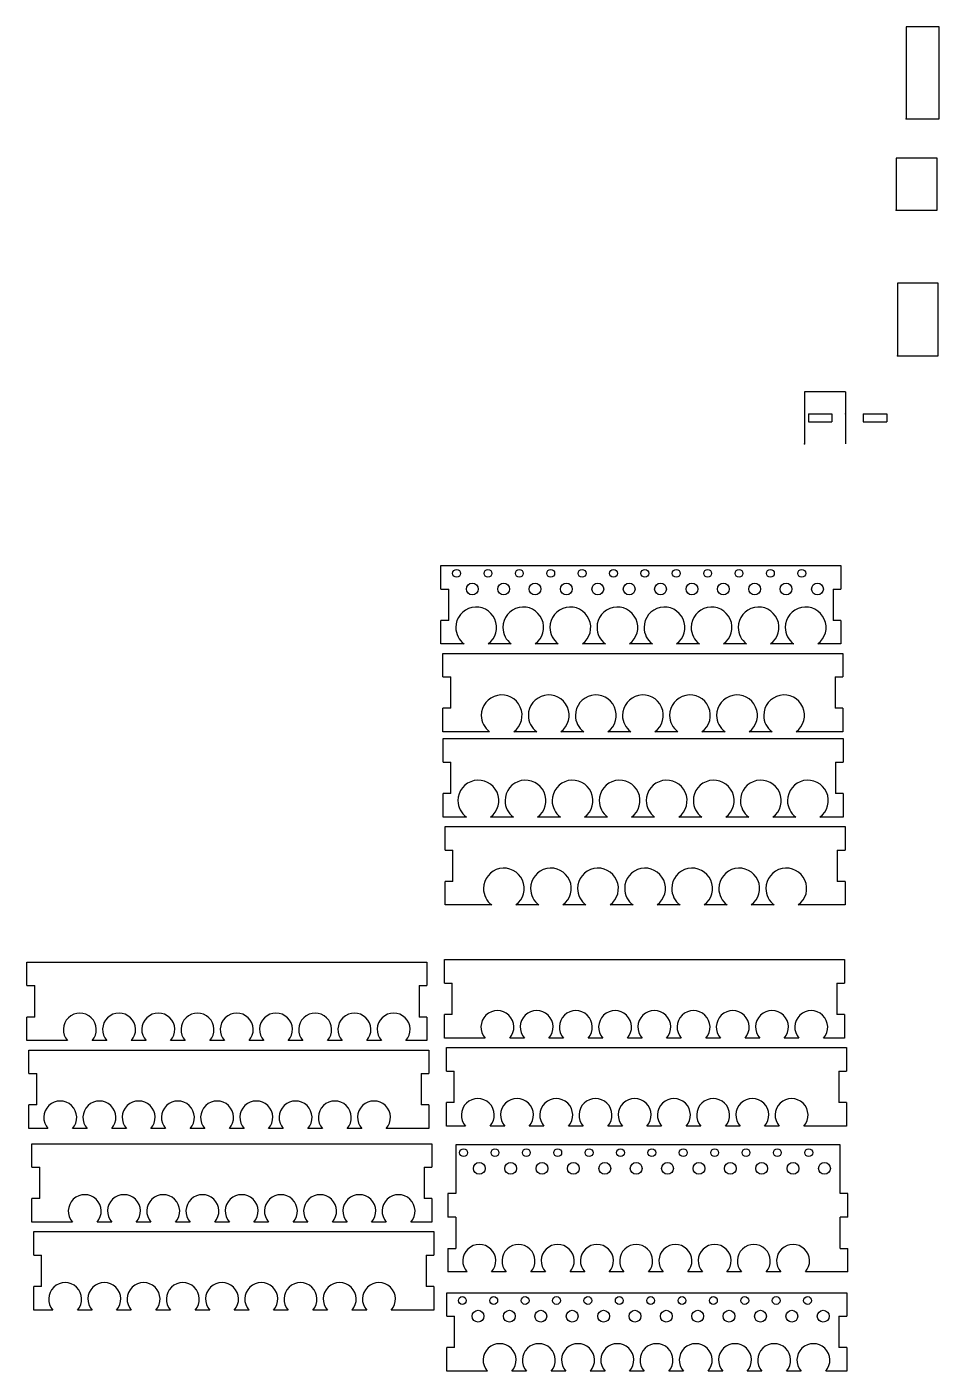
# Model space of a CAD drawing. Extents: x -30.7 to 44.5, y -26.8 to 26.4.
# Drawn here: x -30.7 to -1.63, y -26.84 to 16 of the extents above; entities that cross this region are included whole.
import ezdxf

# ---------------------------------------------------------------- set-up
doc = ezdxf.new("R2010")
doc.units = 0
doc.header["$MEASUREMENT"] = 0
doc.layers.add('CAD', color=7, linetype='CONTINUOUS')

msp = doc.modelspace()

# ---------------------------------------------------------------- linework, layer by layer
at = {"layer": 'CAD', "color": 7, "linetype": 'CONTINUOUS'}
for p, q in [((-1.627, 16.001), (-2.677, 16.001)), ((-2.677, 16.001), (-2.677, 13.071)), ((-1.627, 13.071), (-1.627, 16.001)), ((-2.677, 13.071), (-1.627, 13.071)), ((-1.692, 11.817), (-2.992, 11.817)), ((-2.992, 11.817), (-2.992, 10.157)), ((-1.692, 10.157), (-1.692, 11.817)), ((-2.992, 10.157), (-1.692, 10.157)), ((-1.653, 7.832), (-2.953, 7.832)), ((-2.953, 7.832), (-2.953, 5.512)), ((-1.653, 5.512), (-1.653, 7.832)), ((-2.953, 5.512), (-1.653, 5.512)), ((-4.614, 4.373), (-5.914, 4.373)), ((-5.914, 4.373), (-5.914, 2.713)), ((-4.614, 4.373), (-4.614, 2.713))]:
    msp.add_line(p, q, dxfattribs=at)
at = {"layer": 'CAD', "color": 5, "linetype": 'CONTINUOUS'}
for p, q in [((-5.794, 3.668), (-5.044, 3.668)), ((-5.794, 3.668), (-5.794, 3.418)), ((-5.044, 3.668), (-5.044, 3.418)), ((-4.044, 3.668), (-4.044, 3.418)), ((-4.044, 3.668), (-3.294, 3.668)), ((-3.294, 3.668), (-3.294, 3.418)), ((-5.794, 3.418), (-5.044, 3.418)), ((-4.044, 3.418), (-3.294, 3.418)), ((-5.919, 2.713), (-5.914, 2.713)), ((-17.504, -1.915), (-17.504, -1.165)), ((-17.504, -1.165), (-4.754, -1.165)), ((-4.754, -1.165), (-4.754, -1.915)), ((-17.504, -1.915), (-17.254, -1.915)), ((-17.254, -2.915), (-17.254, -1.915)), ((-5.004, -1.915), (-5.004, -2.915)), ((-5.004, -1.915), (-4.754, -1.915)), ((-17.504, -3.665), (-17.504, -2.915)), ((-17.254, -2.915), (-17.504, -2.915)), ((-4.754, -2.915), (-5.004, -2.915)), ((-4.754, -2.915), (-4.754, -3.665)), ((-16.762, -3.665), (-17.504, -3.665)), ((-15.262, -3.665), (-15.996, -3.665)), ((-13.762, -3.665), (-14.496, -3.665)), ((-12.262, -3.665), (-12.996, -3.665)), ((-10.762, -3.665), (-11.496, -3.665)), ((-9.262, -3.665), (-9.996, -3.665)), ((-7.762, -3.665), (-8.496, -3.665)), ((-6.262, -3.665), (-6.996, -3.665)), ((-4.754, -3.665), (-5.496, -3.665)), ((-17.442, -4.716), (-17.442, -3.966)), ((-17.442, -3.966), (-4.692, -3.966)), ((-4.692, -3.966), (-4.692, -4.716)), ((-17.442, -4.716), (-17.192, -4.716)), ((-17.192, -5.716), (-17.192, -4.716)), ((-4.942, -4.716), (-4.942, -5.716)), ((-4.942, -4.716), (-4.692, -4.716)), ((-17.442, -6.466), (-17.442, -5.716)), ((-17.192, -5.716), (-17.442, -5.716)), ((-4.692, -5.716), (-4.942, -5.716)), ((-4.692, -5.716), (-4.692, -6.466)), ((-15.95, -6.466), (-17.442, -6.466)), ((-17.434, -7.433), (-17.434, -6.683)), ((-17.434, -6.683), (-4.684, -6.683)), ((-14.45, -6.466), (-15.184, -6.466)), ((-12.95, -6.466), (-13.684, -6.466)), ((-11.45, -6.466), (-12.184, -6.466)), ((-9.95, -6.466), (-10.684, -6.466)), ((-8.45, -6.466), (-9.184, -6.466)), ((-6.95, -6.466), (-7.684, -6.466)), ((-4.692, -6.466), (-6.184, -6.466)), ((-4.684, -6.683), (-4.684, -7.433)), ((-17.434, -7.433), (-17.184, -7.433)), ((-17.184, -8.433), (-17.184, -7.433)), ((-4.934, -7.433), (-4.934, -8.433)), ((-4.934, -7.433), (-4.684, -7.433)), ((-17.434, -9.183), (-17.434, -8.433)), ((-17.184, -8.433), (-17.434, -8.433)), ((-4.684, -8.433), (-4.934, -8.433)), ((-4.684, -8.433), (-4.684, -9.183)), ((-16.692, -9.183), (-17.434, -9.183)), ((-15.192, -9.183), (-15.926, -9.183)), ((-13.692, -9.183), (-14.426, -9.183)), ((-12.192, -9.183), (-12.926, -9.183)), ((-10.692, -9.183), (-11.426, -9.183)), ((-9.192, -9.183), (-9.926, -9.183)), ((-7.692, -9.183), (-8.426, -9.183)), ((-6.192, -9.183), (-6.926, -9.183)), ((-4.684, -9.183), (-5.426, -9.183)), ((-17.372, -10.235), (-17.372, -9.485)), ((-17.372, -9.485), (-4.622, -9.485)), ((-4.622, -9.485), (-4.622, -10.235)), ((-17.372, -10.235), (-17.122, -10.235)), ((-17.122, -11.235), (-17.122, -10.235)), ((-4.872, -10.235), (-4.872, -11.235)), ((-4.872, -10.235), (-4.622, -10.235)), ((-17.372, -11.985), (-17.372, -11.235)), ((-17.122, -11.235), (-17.372, -11.235)), ((-4.622, -11.235), (-4.872, -11.235)), ((-4.622, -11.235), (-4.622, -11.985)), ((-15.88, -11.985), (-17.372, -11.985)), ((-14.38, -11.985), (-15.114, -11.985)), ((-12.88, -11.985), (-13.614, -11.985)), ((-11.38, -11.985), (-12.114, -11.985)), ((-9.88, -11.985), (-10.614, -11.985)), ((-8.38, -11.985), (-9.114, -11.985)), ((-6.88, -11.985), (-7.614, -11.985)), ((-4.622, -11.985), (-6.114, -11.985)), ((-30.697, -14.556), (-30.697, -13.806)), ((-30.697, -13.806), (-17.947, -13.806)), ((-17.947, -13.806), (-17.947, -14.556)), ((-17.39, -14.477), (-17.39, -13.727)), ((-17.39, -13.727), (-4.64, -13.727)), ((-4.64, -13.727), (-4.64, -14.477)), ((-30.697, -14.556), (-30.447, -14.556)), ((-30.447, -15.556), (-30.447, -14.556)), ((-18.197, -14.556), (-18.197, -15.556)), ((-18.197, -14.556), (-17.947, -14.556)), ((-17.39, -14.477), (-17.14, -14.477)), ((-17.14, -15.477), (-17.14, -14.477)), ((-4.89, -14.477), (-4.89, -15.477)), ((-4.89, -14.477), (-4.64, -14.477)), ((-30.697, -16.306), (-30.697, -15.556)), ((-30.447, -15.556), (-30.697, -15.556)), ((-17.947, -15.556), (-18.197, -15.556)), ((-17.947, -15.556), (-17.947, -16.306)), ((-17.39, -16.227), (-17.39, -15.477)), ((-17.14, -15.477), (-17.39, -15.477)), ((-4.64, -15.477), (-4.89, -15.477)), ((-4.64, -15.477), (-4.64, -16.227)), ((-16.095, -16.227), (-17.39, -16.227)), ((-14.845, -16.227), (-15.312, -16.227)), ((-13.595, -16.227), (-14.062, -16.227)), ((-12.345, -16.227), (-12.812, -16.227)), ((-11.095, -16.227), (-11.562, -16.227)), ((-9.845, -16.227), (-10.312, -16.227)), ((-8.595, -16.227), (-9.062, -16.227)), ((-7.345, -16.227), (-7.812, -16.227)), ((-6.095, -16.227), (-6.562, -16.227)), ((-4.64, -16.227), (-5.312, -16.227)), ((-29.402, -16.306), (-30.697, -16.306)), ((-30.635, -17.358), (-30.635, -16.608)), ((-30.635, -16.608), (-17.885, -16.608)), ((-28.152, -16.306), (-28.619, -16.306)), ((-26.902, -16.306), (-27.369, -16.306)), ((-25.652, -16.306), (-26.119, -16.306)), ((-24.402, -16.306), (-24.869, -16.306)), ((-23.152, -16.306), (-23.619, -16.306)), ((-21.902, -16.306), (-22.369, -16.306)), ((-20.652, -16.306), (-21.119, -16.306)), ((-19.402, -16.306), (-19.869, -16.306)), ((-17.947, -16.306), (-18.619, -16.306)), ((-17.885, -16.608), (-17.885, -17.358)), ((-17.328, -17.279), (-17.328, -16.529)), ((-17.328, -16.529), (-4.578, -16.529)), ((-4.578, -16.529), (-4.578, -17.279)), ((-30.635, -17.358), (-30.385, -17.358)), ((-30.385, -18.358), (-30.385, -17.358)), ((-18.135, -17.358), (-18.135, -18.358)), ((-18.135, -17.358), (-17.885, -17.358)), ((-17.328, -17.279), (-17.078, -17.279)), ((-17.078, -18.279), (-17.078, -17.279)), ((-4.828, -17.279), (-4.828, -18.279)), ((-4.828, -17.279), (-4.578, -17.279)), ((-30.635, -19.108), (-30.635, -18.358)), ((-30.385, -18.358), (-30.635, -18.358)), ((-17.885, -18.358), (-18.135, -18.358)), ((-17.885, -18.358), (-17.885, -19.108)), ((-17.328, -19.029), (-17.328, -18.279)), ((-17.078, -18.279), (-17.328, -18.279)), ((-4.578, -18.279), (-4.828, -18.279)), ((-4.578, -18.279), (-4.578, -19.029)), ((-30.027, -19.108), (-30.635, -19.108)), ((-28.777, -19.108), (-29.244, -19.108)), ((-27.527, -19.108), (-27.994, -19.108)), ((-26.277, -19.108), (-26.744, -19.108)), ((-25.027, -19.108), (-25.494, -19.108)), ((-23.777, -19.108), (-24.244, -19.108)), ((-22.527, -19.108), (-22.994, -19.108)), ((-21.277, -19.108), (-21.744, -19.108)), ((-20.027, -19.108), (-20.494, -19.108)), ((-17.885, -19.108), (-19.244, -19.108)), ((-16.72, -19.029), (-17.328, -19.029)), ((-15.47, -19.029), (-15.937, -19.029)), ((-14.22, -19.029), (-14.687, -19.029)), ((-12.97, -19.029), (-13.437, -19.029)), ((-11.72, -19.029), (-12.187, -19.029)), ((-10.47, -19.029), (-10.937, -19.029)), ((-9.22, -19.029), (-9.687, -19.029)), ((-7.97, -19.029), (-8.437, -19.029)), ((-6.72, -19.029), (-7.187, -19.029)), ((-4.578, -19.029), (-5.937, -19.029)), ((-30.54, -20.343), (-30.54, -19.593)), ((-30.54, -19.593), (-17.79, -19.593)), ((-17.79, -19.593), (-17.79, -20.343)), ((-4.781, -19.629), (-17.031, -19.629)), ((-17.031, -19.629), (-17.031, -21.179)), ((-4.781, -21.179), (-4.781, -19.629)), ((-30.54, -20.343), (-30.29, -20.343)), ((-30.29, -21.343), (-30.29, -20.343)), ((-18.04, -20.343), (-18.04, -21.343)), ((-18.04, -20.343), (-17.79, -20.343)), ((-30.54, -22.093), (-30.54, -21.343)), ((-30.29, -21.343), (-30.54, -21.343)), ((-17.79, -21.343), (-18.04, -21.343)), ((-17.79, -21.343), (-17.79, -22.093)), ((-17.281, -21.179), (-17.281, -21.929)), ((-17.031, -21.179), (-17.281, -21.179)), ((-4.531, -21.179), (-4.781, -21.179)), ((-4.531, -21.929), (-4.531, -21.179)), ((-29.244, -22.093), (-30.54, -22.093)), ((-27.994, -22.093), (-28.462, -22.093)), ((-26.744, -22.093), (-27.212, -22.093)), ((-25.494, -22.093), (-25.962, -22.093)), ((-24.244, -22.093), (-24.712, -22.093)), ((-22.994, -22.093), (-23.462, -22.093)), ((-21.744, -22.093), (-22.212, -22.093)), ((-20.494, -22.093), (-20.962, -22.093)), ((-19.244, -22.093), (-19.712, -22.093)), ((-17.79, -22.093), (-18.462, -22.093)), ((-17.031, -21.929), (-17.281, -21.929)), ((-17.031, -21.929), (-17.031, -22.929)), ((-4.781, -22.929), (-4.781, -21.929)), ((-4.531, -21.929), (-4.781, -21.929)), ((-30.478, -23.145), (-30.478, -22.395)), ((-30.478, -22.395), (-17.728, -22.395)), ((-17.728, -22.395), (-17.728, -23.145)), ((-17.281, -22.929), (-17.031, -22.929)), ((-17.281, -22.929), (-17.281, -23.679)), ((-4.781, -22.929), (-4.531, -22.929)), ((-4.531, -23.679), (-4.531, -22.929)), ((-30.478, -23.145), (-30.228, -23.145)), ((-30.228, -24.145), (-30.228, -23.145)), ((-17.978, -23.145), (-17.978, -24.145)), ((-17.978, -23.145), (-17.728, -23.145)), ((-16.672, -23.679), (-17.281, -23.679)), ((-15.422, -23.679), (-15.889, -23.679)), ((-14.172, -23.679), (-14.639, -23.679)), ((-12.922, -23.679), (-13.389, -23.679)), ((-11.672, -23.679), (-12.139, -23.679)), ((-10.422, -23.679), (-10.889, -23.679)), ((-9.172, -23.679), (-9.639, -23.679)), ((-7.922, -23.679), (-8.389, -23.679)), ((-6.672, -23.679), (-7.139, -23.679)), ((-4.531, -23.679), (-5.889, -23.679)), ((-30.478, -24.895), (-30.478, -24.145)), ((-30.228, -24.145), (-30.478, -24.145)), ((-17.728, -24.145), (-17.978, -24.145)), ((-17.728, -24.145), (-17.728, -24.895)), ((-17.32, -25.091), (-17.32, -24.341)), ((-17.32, -24.341), (-4.57, -24.341)), ((-4.57, -24.341), (-4.57, -25.091)), ((-29.869, -24.895), (-30.478, -24.895)), ((-28.619, -24.895), (-29.087, -24.895)), ((-27.369, -24.895), (-27.837, -24.895)), ((-26.119, -24.895), (-26.587, -24.895)), ((-24.869, -24.895), (-25.337, -24.895)), ((-23.619, -24.895), (-24.087, -24.895)), ((-22.369, -24.895), (-22.837, -24.895)), ((-21.119, -24.895), (-21.587, -24.895)), ((-19.869, -24.895), (-20.337, -24.895)), ((-17.728, -24.895), (-19.087, -24.895)), ((-17.32, -25.091), (-17.07, -25.091)), ((-17.07, -26.091), (-17.07, -25.091)), ((-4.82, -25.091), (-4.82, -26.091)), ((-4.82, -25.091), (-4.57, -25.091)), ((-17.32, -26.841), (-17.32, -26.091)), ((-17.07, -26.091), (-17.32, -26.091)), ((-4.57, -26.091), (-4.82, -26.091)), ((-4.57, -26.091), (-4.57, -26.841)), ((-16.024, -26.841), (-17.32, -26.841)), ((-14.774, -26.841), (-15.242, -26.841)), ((-13.524, -26.841), (-13.992, -26.841)), ((-12.274, -26.841), (-12.742, -26.841)), ((-11.024, -26.841), (-11.492, -26.841)), ((-9.774, -26.841), (-10.242, -26.841)), ((-8.524, -26.841), (-8.992, -26.841)), ((-7.274, -26.841), (-7.742, -26.841)), ((-6.024, -26.841), (-6.492, -26.841)), ((-4.57, -26.841), (-5.242, -26.841))]:
    msp.add_line(p, q, dxfattribs=at)
for centre, radius in [((-17.004, -1.415), 0.125), ((-16.004, -1.415), 0.125), ((-15.004, -1.415), 0.125), ((-14.004, -1.415), 0.125), ((-13.004, -1.415), 0.125), ((-12.004, -1.415), 0.125), ((-11.004, -1.415), 0.125), ((-10.004, -1.415), 0.125), ((-9.004, -1.415), 0.125), ((-8.004, -1.415), 0.125), ((-7.004, -1.415), 0.125), ((-6.004, -1.415), 0.125), ((-16.504, -1.915), 0.188), ((-15.504, -1.915), 0.188), ((-14.504, -1.915), 0.188), ((-13.504, -1.915), 0.188), ((-12.504, -1.915), 0.188), ((-11.504, -1.915), 0.188), ((-10.504, -1.915), 0.188), ((-9.504, -1.915), 0.188), ((-8.504, -1.915), 0.188), ((-7.504, -1.915), 0.188), ((-6.504, -1.915), 0.188), ((-5.504, -1.915), 0.188), ((-16.781, -19.879), 0.125), ((-15.781, -19.879), 0.125), ((-14.781, -19.879), 0.125), ((-13.781, -19.879), 0.125), ((-12.781, -19.879), 0.125), ((-11.781, -19.879), 0.125), ((-10.781, -19.879), 0.125), ((-9.781, -19.879), 0.125), ((-8.781, -19.879), 0.125), ((-7.781, -19.879), 0.125), ((-6.781, -19.879), 0.125), ((-5.781, -19.879), 0.125), ((-16.281, -20.379), 0.188), ((-15.281, -20.379), 0.188), ((-14.281, -20.379), 0.188), ((-13.281, -20.379), 0.188), ((-12.281, -20.379), 0.188), ((-11.281, -20.379), 0.188), ((-10.281, -20.379), 0.188), ((-9.281, -20.379), 0.188), ((-8.281, -20.379), 0.188), ((-7.281, -20.379), 0.188), ((-6.281, -20.379), 0.188), ((-5.281, -20.379), 0.188), ((-16.82, -24.591), 0.125), ((-15.82, -24.591), 0.125), ((-14.82, -24.591), 0.125), ((-13.82, -24.591), 0.125), ((-12.82, -24.591), 0.125), ((-11.82, -24.591), 0.125), ((-10.82, -24.591), 0.125), ((-9.82, -24.591), 0.125), ((-8.82, -24.591), 0.125), ((-7.82, -24.591), 0.125), ((-6.82, -24.591), 0.125), ((-5.82, -24.591), 0.125), ((-16.32, -25.091), 0.188), ((-15.32, -25.091), 0.188), ((-14.32, -25.091), 0.188), ((-13.32, -25.091), 0.188), ((-12.32, -25.091), 0.188), ((-11.32, -25.091), 0.188), ((-10.32, -25.091), 0.188), ((-9.32, -25.091), 0.188), ((-8.32, -25.091), 0.188), ((-7.32, -25.091), 0.188), ((-6.32, -25.091), 0.188), ((-5.32, -25.091), 0.188)]:
    msp.add_circle(centre, radius, dxfattribs=at)
for centre, radius, start, end in [((-16.379, -3.14), 0.65, 306.1289, 180), ((-14.879, -3.14), 0.65, 306.1289, 180), ((-13.379, -3.14), 0.65, 306.1289, 180), ((-11.879, -3.14), 0.65, 306.1289, 180), ((-10.379, -3.14), 0.65, 306.1289, 180), ((-8.879, -3.14), 0.65, 306.1289, 180), ((-7.379, -3.14), 0.65, 306.1289, 180), ((-5.879, -3.14), 0.65, 306.1289, 180), ((-16.379, -3.14), 0.65, 180, 233.8711), ((-14.879, -3.14), 0.65, 180, 233.8711), ((-13.379, -3.14), 0.65, 180, 233.8711), ((-11.879, -3.14), 0.65, 180, 233.8711), ((-10.379, -3.14), 0.65, 180, 233.8711), ((-8.879, -3.14), 0.65, 180, 233.8711), ((-7.379, -3.14), 0.65, 180, 233.8711), ((-5.879, -3.14), 0.65, 180, 233.8711), ((-15.567, -5.941), 0.65, 306.1289, 180), ((-14.067, -5.941), 0.65, 306.1289, 180), ((-12.567, -5.941), 0.65, 306.1289, 180), ((-11.067, -5.941), 0.65, 306.1289, 180), ((-9.567, -5.941), 0.65, 306.1289, 180), ((-8.067, -5.941), 0.65, 306.1289, 180), ((-6.567, -5.941), 0.65, 306.1289, 180), ((-15.567, -5.941), 0.65, 180, 233.8711), ((-14.067, -5.941), 0.65, 180, 233.8711), ((-12.567, -5.941), 0.65, 180, 233.8711), ((-11.067, -5.941), 0.65, 180, 233.8711), ((-9.567, -5.941), 0.65, 180, 233.8711), ((-8.067, -5.941), 0.65, 180, 233.8711), ((-6.567, -5.941), 0.65, 180, 233.8711), ((-16.309, -8.658), 0.65, 306.1289, 180), ((-14.809, -8.658), 0.65, 306.1289, 180), ((-13.309, -8.658), 0.65, 306.1289, 180), ((-11.809, -8.658), 0.65, 306.1289, 180), ((-10.309, -8.658), 0.65, 306.1289, 180), ((-8.809, -8.658), 0.65, 306.1289, 180), ((-7.309, -8.658), 0.65, 306.1289, 180), ((-5.809, -8.658), 0.65, 306.1289, 180), ((-16.309, -8.658), 0.65, 180, 233.8711), ((-14.809, -8.658), 0.65, 180, 233.8711), ((-13.309, -8.658), 0.65, 180, 233.8711), ((-11.809, -8.658), 0.65, 180, 233.8711), ((-10.309, -8.658), 0.65, 180, 233.8711), ((-8.809, -8.658), 0.65, 180, 233.8711), ((-7.309, -8.658), 0.65, 180, 233.8711), ((-5.809, -8.658), 0.65, 180, 233.8711), ((-15.497, -11.46), 0.65, 306.1289, 180), ((-13.997, -11.46), 0.65, 306.1289, 180), ((-12.497, -11.46), 0.65, 306.1289, 180), ((-10.997, -11.46), 0.65, 306.1289, 180), ((-9.497, -11.46), 0.65, 306.1289, 180), ((-7.997, -11.46), 0.65, 306.1289, 180), ((-6.497, -11.46), 0.65, 306.1289, 180), ((-15.497, -11.46), 0.65, 180, 233.8711), ((-13.997, -11.46), 0.65, 180, 233.8711), ((-12.497, -11.46), 0.65, 180, 233.8711), ((-10.997, -11.46), 0.65, 180, 233.8711), ((-9.497, -11.46), 0.65, 180, 233.8711), ((-7.997, -11.46), 0.65, 180, 233.8711), ((-6.497, -11.46), 0.65, 180, 233.8711), ((-15.703, -15.877), 0.525, 318.1897, 221.8103), ((-14.453, -15.877), 0.525, 318.1897, 221.8103), ((-13.203, -15.877), 0.525, 318.1897, 221.8103), ((-11.953, -15.877), 0.525, 318.1897, 221.8103), ((-10.703, -15.877), 0.525, 318.1897, 221.8103), ((-9.453, -15.877), 0.525, 318.1897, 221.8103), ((-8.203, -15.877), 0.525, 318.1897, 221.8103), ((-6.953, -15.877), 0.525, 318.1897, 221.8103), ((-5.703, -15.877), 0.525, 318.1897, 221.8103), ((-29.01, -15.956), 0.525, 318.1897, 221.8103), ((-27.76, -15.956), 0.525, 318.1897, 221.8103), ((-26.51, -15.956), 0.525, 318.1897, 221.8103), ((-25.26, -15.956), 0.525, 318.1897, 221.8103), ((-24.01, -15.956), 0.525, 318.1897, 221.8103), ((-22.76, -15.956), 0.525, 318.1897, 221.8103), ((-21.51, -15.956), 0.525, 318.1897, 221.8103), ((-20.26, -15.956), 0.525, 318.1897, 221.8103), ((-19.01, -15.956), 0.525, 318.1897, 221.8103), ((-29.635, -18.758), 0.525, 318.1897, 221.8103), ((-28.385, -18.758), 0.525, 318.1897, 221.8103), ((-27.135, -18.758), 0.525, 318.1897, 221.8103), ((-25.885, -18.758), 0.525, 318.1897, 221.8103), ((-24.635, -18.758), 0.525, 318.1897, 221.8103), ((-23.385, -18.758), 0.525, 318.1897, 221.8103), ((-22.135, -18.758), 0.525, 318.1897, 221.8103), ((-20.885, -18.758), 0.525, 318.1897, 221.8103), ((-19.635, -18.758), 0.525, 318.1897, 221.8103), ((-16.328, -18.679), 0.525, 318.1897, 221.8103), ((-15.078, -18.679), 0.525, 318.1897, 221.8103), ((-13.828, -18.679), 0.525, 318.1897, 221.8103), ((-12.578, -18.679), 0.525, 318.1897, 221.8103), ((-11.328, -18.679), 0.525, 318.1897, 221.8103), ((-10.078, -18.679), 0.525, 318.1897, 221.8103), ((-8.828, -18.679), 0.525, 318.1897, 221.8103), ((-7.578, -18.679), 0.525, 318.1897, 221.8103), ((-6.328, -18.679), 0.525, 318.1897, 221.8103), ((-28.853, -21.743), 0.525, 318.1897, 221.8103), ((-27.603, -21.743), 0.525, 318.1897, 221.8103), ((-26.353, -21.743), 0.525, 318.1897, 221.8103), ((-25.103, -21.743), 0.525, 318.1897, 221.8103), ((-23.853, -21.743), 0.525, 318.1897, 221.8103), ((-22.603, -21.743), 0.525, 318.1897, 221.8103), ((-21.353, -21.743), 0.525, 318.1897, 221.8103), ((-20.103, -21.743), 0.525, 318.1897, 221.8103), ((-18.853, -21.743), 0.525, 318.1897, 221.8103), ((-16.281, -23.329), 0.525, 318.1897, 221.8103), ((-15.031, -23.329), 0.525, 318.1897, 221.8103), ((-13.781, -23.329), 0.525, 318.1897, 221.8103), ((-12.531, -23.329), 0.525, 318.1897, 221.8103), ((-11.281, -23.329), 0.525, 318.1897, 221.8103), ((-10.031, -23.329), 0.525, 318.1897, 221.8103), ((-8.781, -23.329), 0.525, 318.1897, 221.8103), ((-7.531, -23.329), 0.525, 318.1897, 221.8103), ((-6.281, -23.329), 0.525, 318.1897, 221.8103), ((-29.478, -24.545), 0.525, 318.1897, 221.8103), ((-28.228, -24.545), 0.525, 318.1897, 221.8103), ((-26.978, -24.545), 0.525, 318.1897, 221.8103), ((-25.728, -24.545), 0.525, 318.1897, 221.8103), ((-24.478, -24.545), 0.525, 318.1897, 221.8103), ((-23.228, -24.545), 0.525, 318.1897, 221.8103), ((-21.978, -24.545), 0.525, 318.1897, 221.8103), ((-20.728, -24.545), 0.525, 318.1897, 221.8103), ((-19.478, -24.545), 0.525, 318.1897, 221.8103), ((-15.633, -26.491), 0.525, 318.1897, 221.8103), ((-14.383, -26.491), 0.525, 318.1897, 221.8103), ((-13.133, -26.491), 0.525, 318.1897, 221.8103), ((-11.883, -26.491), 0.525, 318.1897, 221.8103), ((-10.633, -26.491), 0.525, 318.1897, 221.8103), ((-9.383, -26.491), 0.525, 318.1897, 221.8103), ((-8.133, -26.491), 0.525, 318.1897, 221.8103), ((-6.883, -26.491), 0.525, 318.1897, 221.8103), ((-5.633, -26.491), 0.525, 318.1897, 221.8103)]:
    msp.add_arc(centre, radius, start, end, dxfattribs=at)
at = {"layer": 'CAD', "color": 7}
for p in [(-2.677, 13.071), (-2.953, 5.512)]:
    msp.add_point(p, dxfattribs=at)
at = {"layer": 'CAD', "color": 5}
for p in [(-2.992, 10.157), (-4.614, 3.668), (-5.914, 2.713)]:
    msp.add_point(p, dxfattribs=at)

doc.saveas('drawing.dxf')
